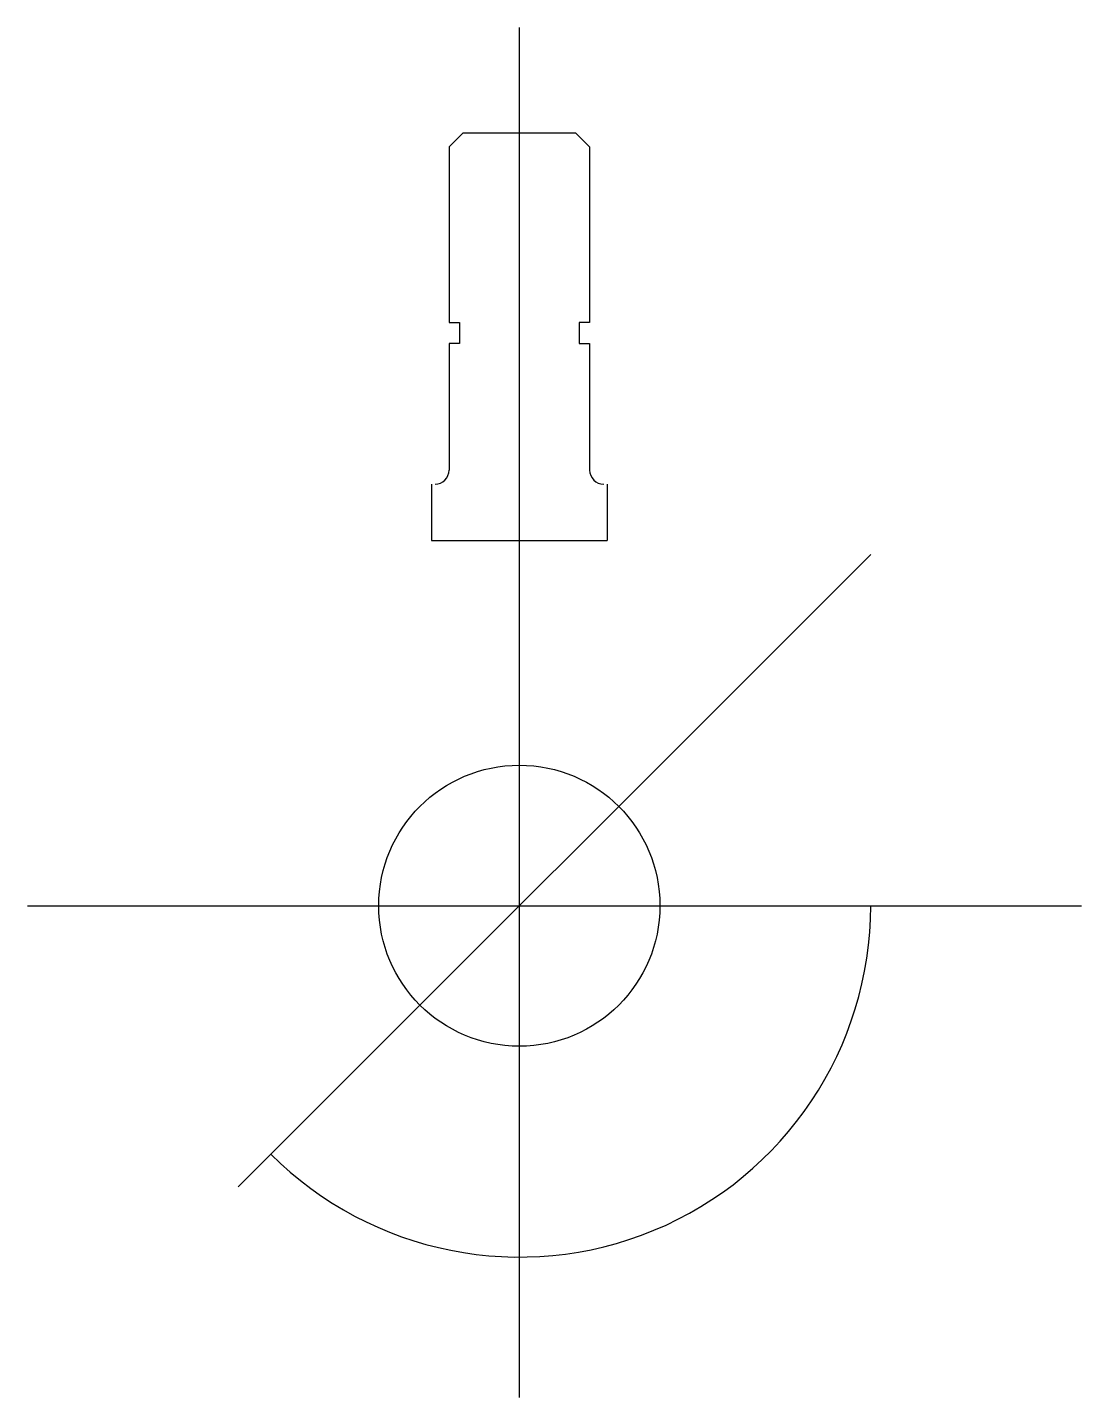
# Model space of a CAD drawing. Header units: metres. Extents: x -70 to 80, y -70 to 125.
import ezdxf

# ---------------------------------------------------------------- set-up
doc = ezdxf.new("R2010")
doc.units = ezdxf.units.M

msp = doc.modelspace()

# ---------------------------------------------------------------- linework, layer by layer
at = {"layer": 'CENTER'}
for p, q in [((0, -70), (0, 125)), ((-40, -40), (50, 50)), ((-70, 0), (80, 0))]:
    msp.add_line(p, q, dxfattribs=at)
at = {"layer": 'OBJECT'}
for p, q in [((-8, 110), (-10, 108)), ((-8, 110), (8, 110)), ((8, 110), (10, 108)), ((-10, 108), (-10, 83)), ((10, 108), (10, 83)), ((-10, 83), (-8.5, 83)), ((-8.5, 83), (-8.5, 80)), ((10, 83), (8.5, 83)), ((8.5, 83), (8.5, 80)), ((-8.5, 80), (-10, 80)), ((-10, 80), (-10, 62)), ((8.5, 80), (10, 80)), ((10, 80), (10, 62)), ((-12.5, 60), (-12.5, 52)), ((12.5, 60), (12.5, 52)), ((-12.5, 52), (12.5, 52))]:
    msp.add_line(p, q, dxfattribs=at)
msp.add_circle((0, 0), 20, dxfattribs=at)
for centre, radius, start, end in [((-12, 62), 2, 270, 360), ((12, 62), 2, 180, 270), ((0, 0), 50, 225, 360)]:
    msp.add_arc(centre, radius, start, end, dxfattribs=at)

doc.saveas('drawing.dxf')
